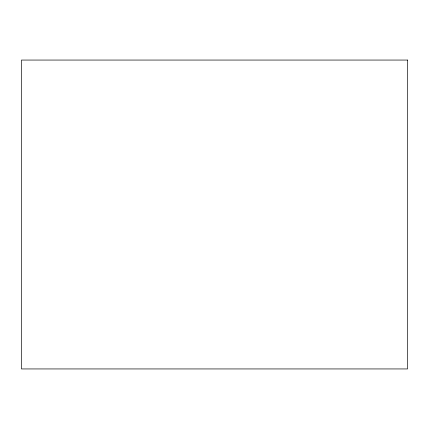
<?xml version="1.0" encoding="UTF-8"?>
<svg xmlns="http://www.w3.org/2000/svg" width="429" height="429" viewBox="0 0 429 429"><rect width="100%" height="100%" fill="white"/><g stroke="black" fill="none" stroke-linecap="round" stroke-linejoin="round"><path stroke-width="0.64" d="M407.55 60.06L21.45 60.06L21.45 368.94L407.55 368.94L407.55 60.06"/></g></svg>
